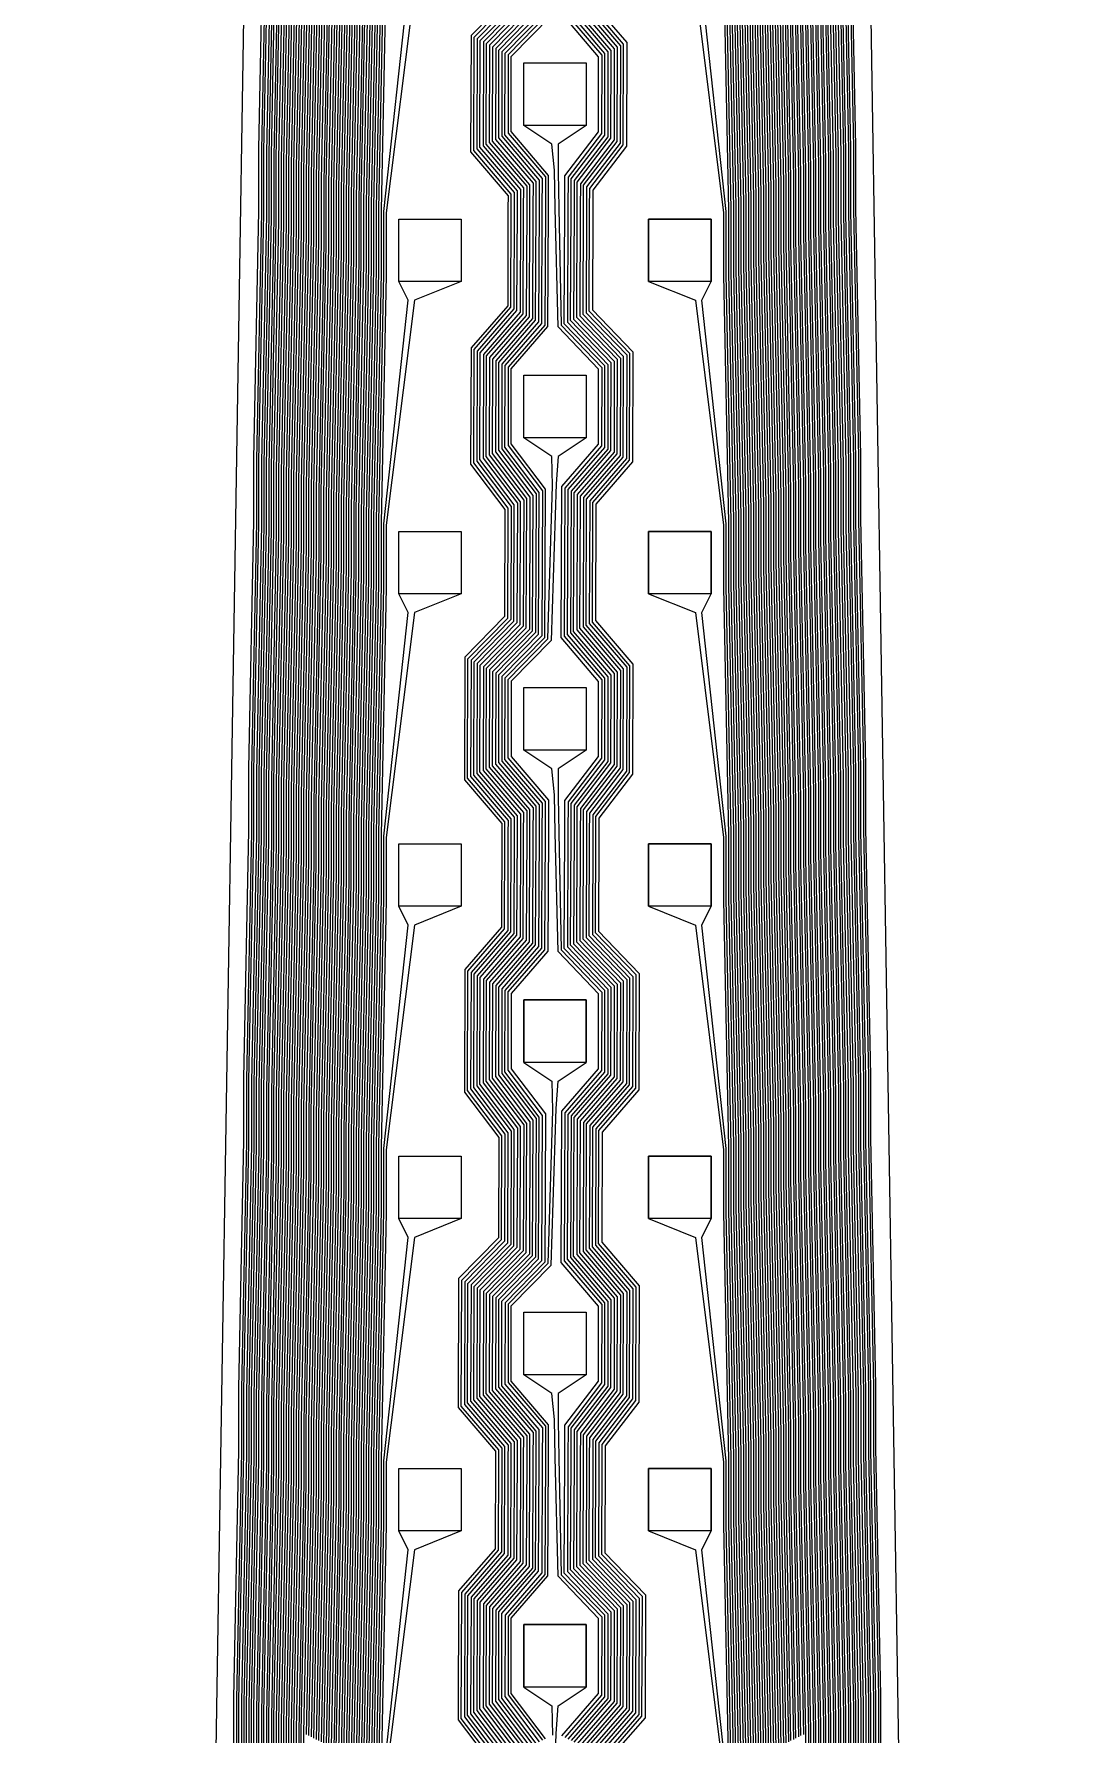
# Model space of a CAD drawing. Header units: inches. Extents: x 106592 to 209533, y 57057 to 74911.
# Drawn here: x 199059.2 to 199226, y 73486.3 to 73758.4 of the extents above; entities that cross this region are included whole.
import ezdxf

# ---------------------------------------------------------------- set-up
doc = ezdxf.new("R2010")
doc.units = ezdxf.units.IN
doc.header["$MEASUREMENT"] = 0
for name, color, linetype in [('metal', 221, 'Continuous'), ('nitride window', 40, 'Continuous'), ('profile', 140, 'Continuous')]:
    doc.layers.add(name, color=color, linetype=linetype)

msp = doc.modelspace()

# ---------------------------------------------------------------- linework, layer by layer
at = {"layer": 'metal'}
for points in [[(199091.16, 73482.07), (199091.16, 73492.07), (199091.96, 73531.67), (199091.96, 73541.67), (199092.76, 73581.27), (199092.76, 73591.27), (199093.56, 73630.86), (199093.56, 73640.86), (199094.36, 73680.46), (199094.36, 73690.46), (199095.16, 73730.06), (199095.16, 73740.06), (199095.96, 73779.66)], [(199096.36, 73779.45), (199095.56, 73739.86), (199095.56, 73729.86), (199094.76, 73690.26), (199094.76, 73680.26), (199093.96, 73640.66), (199093.96, 73630.66), (199093.16, 73591.06), (199093.16, 73581.06), (199092.36, 73541.47), (199092.36, 73531.47), (199091.56, 73491.87), (199091.56, 73481.87)], [(199091.96, 73481.67), (199091.96, 73491.67), (199092.76, 73531.27), (199092.76, 73541.27), (199093.56, 73580.86), (199093.56, 73590.86), (199094.36, 73630.46), (199094.36, 73640.46), (199095.16, 73680.06), (199095.16, 73690.06), (199095.96, 73729.66), (199095.96, 73739.66), (199096.76, 73779.25)], [(199097.16, 73779.05), (199096.36, 73739.45), (199096.36, 73729.45), (199095.56, 73689.86), (199095.56, 73679.86), (199094.76, 73640.26), (199094.76, 73630.26), (199093.96, 73590.66), (199093.96, 73580.66), (199093.16, 73541.06), (199093.16, 73531.06), (199092.36, 73491.47), (199092.36, 73481.47)], [(199097.56, 73778.85), (199096.76, 73739.25), (199096.76, 73729.25), (199095.96, 73689.66), (199095.96, 73679.66), (199095.16, 73640.06), (199095.16, 73630.06), (199094.36, 73590.46), (199094.36, 73580.46), (199093.56, 73540.86), (199093.56, 73530.86), (199092.76, 73491.27), (199092.76, 73481.27)], [(199093.16, 73481.06), (199093.16, 73491.06), (199093.96, 73530.66), (199093.96, 73540.66), (199094.76, 73580.26), (199094.76, 73590.26), (199095.56, 73629.86), (199095.56, 73639.86), (199096.36, 73679.45), (199096.36, 73689.45), (199097.16, 73729.05), (199097.16, 73739.05), (199097.96, 73778.65)], [(199098.36, 73778.45), (199097.56, 73738.85), (199097.56, 73728.85), (199096.76, 73689.25), (199096.76, 73679.25), (199095.96, 73639.66), (199095.96, 73629.66), (199095.16, 73590.06), (199095.16, 73580.06), (199094.36, 73540.46), (199094.36, 73530.46), (199093.56, 73490.86), (199093.56, 73480.86)], [(199093.96, 73480.66), (199093.96, 73490.66), (199094.76, 73530.26), (199094.76, 73540.26), (199095.56, 73579.86), (199095.56, 73589.86), (199096.36, 73629.45), (199096.36, 73639.45), (199097.16, 73679.05), (199097.16, 73689.05), (199097.96, 73728.65), (199097.96, 73738.65), (199098.76, 73778.25)], [(199094.36, 73480.46), (199094.36, 73490.46), (199095.16, 73530.06), (199095.16, 73540.06), (199095.96, 73579.66), (199095.96, 73589.66), (199096.76, 73629.25), (199096.76, 73639.25), (199097.56, 73678.85), (199097.56, 73688.85), (199098.36, 73728.45), (199098.36, 73738.45), (199099.16, 73778.05)], [(199190.76, 73480.46), (199190.76, 73490.46), (199189.96, 73530.06), (199189.96, 73540.06), (199189.16, 73579.66), (199189.16, 73589.66), (199188.36, 73629.25), (199188.36, 73639.25), (199187.56, 73678.85), (199187.56, 73688.85), (199186.76, 73728.45), (199186.76, 73738.45), (199185.96, 73778.05)], [(199191.16, 73480.66), (199191.16, 73490.66), (199190.36, 73530.26), (199190.36, 73540.26), (199189.56, 73579.86), (199189.56, 73589.86), (199188.76, 73629.45), (199188.76, 73639.45), (199187.96, 73679.05), (199187.96, 73689.05), (199187.16, 73728.65), (199187.16, 73738.65), (199186.36, 73778.25)], [(199186.76, 73778.45), (199187.56, 73738.85), (199187.56, 73728.85), (199188.36, 73689.25), (199188.36, 73679.25), (199189.16, 73639.66), (199189.16, 73629.66), (199189.96, 73590.06), (199189.96, 73580.06), (199190.76, 73540.46), (199190.76, 73530.46), (199191.56, 73490.86), (199191.56, 73480.86)], [(199191.96, 73481.06), (199191.96, 73491.06), (199191.16, 73530.66), (199191.16, 73540.66), (199190.36, 73580.26), (199190.36, 73590.26), (199189.56, 73629.86), (199189.56, 73639.86), (199188.76, 73679.45), (199188.76, 73689.45), (199187.96, 73729.05), (199187.96, 73739.05), (199187.16, 73778.65)], [(199187.56, 73778.85), (199188.36, 73739.25), (199188.36, 73729.25), (199189.16, 73689.66), (199189.16, 73679.66), (199189.96, 73640.06), (199189.96, 73630.06), (199190.76, 73590.46), (199190.76, 73580.46), (199191.56, 73540.86), (199191.56, 73530.86), (199192.36, 73491.27), (199192.36, 73481.27)], [(199187.96, 73779.05), (199188.76, 73739.45), (199188.76, 73729.45), (199189.56, 73689.86), (199189.56, 73679.86), (199190.36, 73640.26), (199190.36, 73630.26), (199191.16, 73590.66), (199191.16, 73580.66), (199191.96, 73541.06), (199191.96, 73531.06), (199192.76, 73491.47), (199192.76, 73481.47)], [(199193.16, 73481.67), (199193.16, 73491.67), (199192.36, 73531.27), (199192.36, 73541.27), (199191.56, 73580.86), (199191.56, 73590.86), (199190.76, 73630.46), (199190.76, 73640.46), (199189.96, 73680.06), (199189.96, 73690.06), (199189.16, 73729.66), (199189.16, 73739.66), (199188.36, 73779.25)], [(199188.76, 73779.45), (199189.56, 73739.86), (199189.56, 73729.86), (199190.36, 73690.26), (199190.36, 73680.26), (199191.16, 73640.66), (199191.16, 73630.66), (199191.96, 73591.06), (199191.96, 73581.06), (199192.76, 73541.47), (199192.76, 73531.47), (199193.56, 73491.87), (199193.56, 73481.87)], [(199193.96, 73482.07), (199193.96, 73492.07), (199193.16, 73531.67), (199193.16, 73541.67), (199192.36, 73581.27), (199192.36, 73591.27), (199191.56, 73630.86), (199191.56, 73640.86), (199190.76, 73680.46), (199190.76, 73690.46), (199189.96, 73730.06), (199189.96, 73740.06), (199189.16, 73779.66)], [(199189.56, 73779.86), (199190.36, 73740.26), (199190.36, 73730.26), (199191.16, 73690.66), (199191.16, 73680.66), (199191.96, 73641.06), (199191.96, 73631.06), (199192.76, 73591.47), (199192.76, 73581.47), (199193.56, 73541.87), (199193.56, 73531.87), (199194.36, 73492.27), (199194.36, 73482.27)], [(199194.76, 73482.47), (199194.76, 73492.47), (199193.96, 73532.07), (199193.96, 73542.07), (199193.16, 73581.67), (199193.16, 73591.67), (199192.36, 73631.27), (199192.36, 73641.27), (199191.56, 73680.86), (199191.56, 73690.86), (199190.76, 73730.46), (199190.76, 73740.46), (199189.96, 73780.06)], [(199099.56, 73777.84), (199098.76, 73738.25), (199098.76, 73728.25), (199097.96, 73688.65), (199097.96, 73678.65), (199097.16, 73639.05), (199097.16, 73629.05), (199096.36, 73589.45), (199096.36, 73579.45), (199095.56, 73539.86), (199095.56, 73529.86), (199094.76, 73490.26), (199094.76, 73480.26)], [(199095.16, 73480.06), (199095.16, 73490.06), (199095.96, 73529.66), (199095.96, 73539.66), (199096.76, 73579.25), (199096.76, 73589.25), (199097.56, 73628.85), (199097.56, 73638.85), (199098.36, 73678.45), (199098.36, 73688.45), (199099.16, 73728.05), (199099.16, 73738.05), (199099.96, 73777.64)], [(199100.36, 73777.44), (199099.56, 73737.84), (199099.56, 73727.84), (199098.76, 73688.25), (199098.76, 73678.25), (199097.96, 73638.65), (199097.96, 73628.65), (199097.16, 73589.05), (199097.16, 73579.05), (199096.36, 73539.45), (199096.36, 73529.45), (199095.56, 73489.86), (199095.56, 73479.86)], [(199095.96, 73479.66), (199095.96, 73489.66), (199096.76, 73529.25), (199096.76, 73539.25), (199097.56, 73578.85), (199097.56, 73588.85), (199098.36, 73628.45), (199098.36, 73638.45), (199099.16, 73678.05), (199099.16, 73688.05), (199099.96, 73727.64), (199099.96, 73737.64), (199100.76, 73777.24)], [(199101.16, 73777.04), (199100.36, 73737.44), (199100.36, 73727.44), (199099.56, 73687.84), (199099.56, 73677.84), (199098.76, 73638.25), (199098.76, 73628.25), (199097.96, 73588.65), (199097.96, 73578.65), (199097.16, 73539.05), (199097.16, 73529.05), (199096.36, 73489.45), (199096.36, 73479.45)], [(199096.76, 73479.25), (199096.76, 73489.25), (199097.56, 73528.85), (199097.56, 73538.85), (199098.36, 73578.45), (199098.36, 73588.45), (199099.16, 73628.05), (199099.16, 73638.05), (199099.96, 73677.64), (199099.96, 73687.64), (199100.76, 73727.24), (199100.76, 73737.24), (199101.56, 73776.84)], [(199101.96, 73776.64), (199101.16, 73737.04), (199101.16, 73727.04), (199100.36, 73687.44), (199100.36, 73677.44), (199099.56, 73637.84), (199099.56, 73627.84), (199098.76, 73588.25), (199098.76, 73578.25), (199097.96, 73538.65), (199097.96, 73528.65), (199097.16, 73489.05), (199097.16, 73479.05)], [(199097.56, 73478.85), (199097.56, 73488.85), (199098.36, 73528.45), (199098.36, 73538.45), (199099.16, 73578.05), (199099.16, 73588.05), (199099.96, 73627.64), (199099.96, 73637.64), (199100.76, 73677.24), (199100.76, 73687.24), (199101.56, 73726.84), (199101.56, 73736.84), (199102.36, 73776.44)], [(199102.76, 73776.23), (199101.96, 73736.64), (199101.96, 73726.64), (199101.16, 73687.04), (199101.16, 73677.04), (199100.36, 73637.44), (199100.36, 73627.44), (199099.56, 73587.84), (199099.56, 73577.84), (199098.76, 73538.25), (199098.76, 73528.25), (199097.96, 73488.65), (199097.96, 73478.65)], [(199098.36, 73478.45), (199098.36, 73488.45), (199099.16, 73528.05), (199099.16, 73538.05), (199099.96, 73577.64), (199099.96, 73587.64), (199100.76, 73627.24), (199100.76, 73637.24), (199101.56, 73676.84), (199101.56, 73686.84), (199102.36, 73726.44), (199102.36, 73736.44), (199103.16, 73776.03)], [(199103.56, 73775.83), (199102.76, 73736.23), (199102.76, 73726.23), (199101.96, 73686.64), (199101.96, 73676.64), (199101.16, 73637.04), (199101.16, 73627.04), (199100.36, 73587.44), (199100.36, 73577.44), (199099.56, 73537.84), (199099.56, 73527.84), (199098.76, 73488.25), (199098.76, 73478.25)], [(199099.16, 73478.05), (199099.16, 73488.05), (199099.96, 73527.64), (199099.96, 73537.64), (199100.76, 73577.24), (199100.76, 73587.24), (199101.56, 73626.84), (199101.56, 73636.84), (199102.36, 73676.44), (199102.36, 73686.44), (199103.16, 73726.03), (199103.16, 73736.03), (199103.96, 73775.63)], [(199104.36, 73775.43), (199103.56, 73735.83), (199103.56, 73725.83), (199102.76, 73686.23), (199102.76, 73676.23), (199101.96, 73636.64), (199101.96, 73626.64), (199101.16, 73587.04), (199101.16, 73577.04), (199100.36, 73537.44), (199100.36, 73527.44), (199099.56, 73487.84), (199099.56, 73477.84)], [(199099.96, 73477.64), (199099.96, 73487.64), (199100.76, 73527.24), (199100.76, 73537.24), (199101.56, 73576.84), (199101.56, 73586.84), (199102.36, 73626.44), (199102.36, 73636.44), (199103.16, 73676.03), (199103.16, 73686.03), (199103.96, 73725.63), (199103.96, 73735.63), (199104.76, 73775.23)], [(199185.16, 73477.64), (199185.16, 73487.64), (199184.36, 73527.24), (199184.36, 73537.24), (199183.56, 73576.84), (199183.56, 73586.84), (199182.76, 73626.44), (199182.76, 73636.44), (199181.96, 73676.03), (199181.96, 73686.03), (199181.16, 73725.63), (199181.16, 73735.63), (199180.36, 73775.23)], [(199180.76, 73775.43), (199181.56, 73735.83), (199181.56, 73725.83), (199182.36, 73686.23), (199182.36, 73676.23), (199183.16, 73636.64), (199183.16, 73626.64), (199183.96, 73587.04), (199183.96, 73577.04), (199184.76, 73537.44), (199184.76, 73527.44), (199185.56, 73487.84), (199185.56, 73477.84)], [(199185.96, 73478.05), (199185.96, 73488.05), (199185.16, 73527.64), (199185.16, 73537.64), (199184.36, 73577.24), (199184.36, 73587.24), (199183.56, 73626.84), (199183.56, 73636.84), (199182.76, 73676.44), (199182.76, 73686.44), (199181.96, 73726.03), (199181.96, 73736.03), (199181.16, 73775.63)], [(199181.56, 73775.83), (199182.36, 73736.23), (199182.36, 73726.23), (199183.16, 73686.64), (199183.16, 73676.64), (199183.96, 73637.04), (199183.96, 73627.04), (199184.76, 73587.44), (199184.76, 73577.44), (199185.56, 73537.84), (199185.56, 73527.84), (199186.36, 73488.25), (199186.36, 73478.25)], [(199186.76, 73478.45), (199186.76, 73488.45), (199185.96, 73528.05), (199185.96, 73538.05), (199185.16, 73577.64), (199185.16, 73587.64), (199184.36, 73627.24), (199184.36, 73637.24), (199183.56, 73676.84), (199183.56, 73686.84), (199182.76, 73726.44), (199182.76, 73736.44), (199181.96, 73776.03)], [(199182.36, 73776.23), (199183.16, 73736.64), (199183.16, 73726.64), (199183.96, 73687.04), (199183.96, 73677.04), (199184.76, 73637.44), (199184.76, 73627.44), (199185.56, 73587.84), (199185.56, 73577.84), (199186.36, 73538.25), (199186.36, 73528.25), (199187.16, 73488.65), (199187.16, 73478.65)], [(199187.56, 73478.85), (199187.56, 73488.85), (199186.76, 73528.45), (199186.76, 73538.45), (199185.96, 73578.05), (199185.96, 73588.05), (199185.16, 73627.64), (199185.16, 73637.64), (199184.36, 73677.24), (199184.36, 73687.24), (199183.56, 73726.84), (199183.56, 73736.84), (199182.76, 73776.44)], [(199183.16, 73776.64), (199183.96, 73737.04), (199183.96, 73727.04), (199184.76, 73687.44), (199184.76, 73677.44), (199185.56, 73637.84), (199185.56, 73627.84), (199186.36, 73588.25), (199186.36, 73578.25), (199187.16, 73538.65), (199187.16, 73528.65), (199187.96, 73489.05), (199187.96, 73479.05)], [(199188.36, 73479.25), (199188.36, 73489.25), (199187.56, 73528.85), (199187.56, 73538.85), (199186.76, 73578.45), (199186.76, 73588.45), (199185.96, 73628.05), (199185.96, 73638.05), (199185.16, 73677.64), (199185.16, 73687.64), (199184.36, 73727.24), (199184.36, 73737.24), (199183.56, 73776.84)], [(199183.96, 73777.04), (199184.76, 73737.44), (199184.76, 73727.44), (199185.56, 73687.84), (199185.56, 73677.84), (199186.36, 73638.25), (199186.36, 73628.25), (199187.16, 73588.65), (199187.16, 73578.65), (199187.96, 73539.05), (199187.96, 73529.05), (199188.76, 73489.45), (199188.76, 73479.45)], [(199189.16, 73479.66), (199189.16, 73489.66), (199188.36, 73529.25), (199188.36, 73539.25), (199187.56, 73578.85), (199187.56, 73588.85), (199186.76, 73628.45), (199186.76, 73638.45), (199185.96, 73678.05), (199185.96, 73688.05), (199185.16, 73727.64), (199185.16, 73737.64), (199184.36, 73777.24)], [(199184.76, 73777.44), (199185.56, 73737.84), (199185.56, 73727.84), (199186.36, 73688.25), (199186.36, 73678.25), (199187.16, 73638.65), (199187.16, 73628.65), (199187.96, 73589.05), (199187.96, 73579.05), (199188.76, 73539.45), (199188.76, 73529.45), (199189.56, 73489.86), (199189.56, 73479.86)], [(199189.96, 73480.06), (199189.96, 73490.06), (199189.16, 73529.66), (199189.16, 73539.66), (199188.36, 73579.25), (199188.36, 73589.25), (199187.56, 73628.85), (199187.56, 73638.85), (199186.76, 73678.45), (199186.76, 73688.45), (199185.96, 73728.05), (199185.96, 73738.05), (199185.16, 73777.64)], [(199185.56, 73777.84), (199186.36, 73738.25), (199186.36, 73728.25), (199187.16, 73688.65), (199187.16, 73678.65), (199187.96, 73639.05), (199187.96, 73629.05), (199188.76, 73589.45), (199188.76, 73579.45), (199189.56, 73539.86), (199189.56, 73529.86), (199190.36, 73490.26), (199190.36, 73480.26)], [(199105.16, 73775.03), (199104.36, 73735.43), (199104.36, 73725.43), (199103.56, 73685.83), (199103.56, 73675.83), (199102.76, 73636.23), (199102.76, 73626.23), (199101.96, 73586.64), (199101.96, 73576.64), (199101.16, 73537.04), (199101.16, 73527.04), (199100.36, 73487.44), (199100.36, 73477.44)], [(199100.76, 73477.24), (199100.76, 73487.24), (199101.56, 73526.84), (199101.56, 73536.84), (199102.36, 73576.44), (199102.36, 73586.44), (199103.16, 73626.03), (199103.16, 73636.03), (199103.96, 73675.63), (199103.96, 73685.63), (199104.76, 73725.23), (199104.76, 73735.23), (199105.56, 73774.83)], [(199105.96, 73774.62), (199105.16, 73735.03), (199105.16, 73725.03), (199104.36, 73685.43), (199104.36, 73675.43), (199103.56, 73635.83), (199103.56, 73625.83), (199102.76, 73586.23), (199102.76, 73576.23), (199101.96, 73536.64), (199101.96, 73526.64), (199101.16, 73487.04), (199101.16, 73477.04)], [(199106.36, 73774.42), (199105.56, 73734.83), (199105.56, 73724.83), (199104.76, 73685.23), (199104.76, 73675.23), (199103.96, 73635.63), (199103.96, 73625.63), (199103.16, 73586.03), (199103.16, 73576.03), (199102.36, 73536.44), (199102.36, 73526.44), (199101.56, 73486.84), (199101.56, 73476.84)], [(199101.96, 73476.64), (199101.96, 73486.64), (199102.76, 73526.23), (199102.76, 73536.23), (199103.56, 73575.83), (199103.56, 73585.83), (199104.36, 73625.43), (199104.36, 73635.43), (199105.16, 73675.03), (199105.16, 73685.03), (199105.96, 73724.62), (199105.96, 73734.62), (199106.76, 73774.22)], [(199102.36, 73476.44), (199102.36, 73486.44), (199103.16, 73526.03), (199103.16, 73536.03), (199103.96, 73575.63), (199103.96, 73585.63), (199104.76, 73625.23), (199104.76, 73635.23), (199105.56, 73674.83), (199105.56, 73684.83), (199106.36, 73724.42), (199106.36, 73734.42), (199107.16, 73774.02)], [(199107.56, 73773.82), (199106.76, 73734.22), (199106.76, 73724.22), (199105.96, 73684.62), (199105.96, 73674.62), (199105.16, 73635.03), (199105.16, 73625.03), (199104.36, 73585.43), (199104.36, 73575.43), (199103.56, 73535.83), (199103.56, 73525.83), (199102.76, 73486.23)], [(199103.16, 73486.03), (199103.96, 73525.63), (199103.96, 73535.63), (199104.76, 73575.23), (199104.76, 73585.23), (199105.56, 73624.83), (199105.56, 73634.83), (199106.36, 73674.42), (199106.36, 73684.42), (199107.16, 73724.02), (199107.16, 73734.02), (199107.96, 73773.62)], [(199108.36, 73773.42), (199107.56, 73733.82), (199107.56, 73723.82), (199106.76, 73684.22), (199106.76, 73674.22), (199105.96, 73634.62), (199105.96, 73624.62), (199105.16, 73585.03), (199105.16, 73575.03), (199104.36, 73535.43), (199104.36, 73525.43), (199103.56, 73485.83)], [(199103.96, 73485.63), (199104.76, 73525.23), (199104.76, 73535.23), (199105.56, 73574.83), (199105.56, 73584.83), (199106.36, 73624.42), (199106.36, 73634.42), (199107.16, 73674.02), (199107.16, 73684.02), (199107.96, 73723.62), (199107.96, 73733.62), (199108.76, 73773.22)], [(199109.16, 73773.01), (199108.36, 73733.42), (199108.36, 73723.42), (199107.56, 73683.82), (199107.56, 73673.82), (199106.76, 73634.22), (199106.76, 73624.22), (199105.96, 73584.62), (199105.96, 73574.62), (199105.16, 73535.03), (199105.16, 73525.03), (199104.36, 73485.43)], [(199104.76, 73485.23), (199105.56, 73524.83), (199105.56, 73534.83), (199106.36, 73574.42), (199106.36, 73584.42), (199107.16, 73624.02), (199107.16, 73634.02), (199107.96, 73673.62), (199107.96, 73683.62), (199108.76, 73723.22), (199108.76, 73733.22), (199109.56, 73772.81)], [(199109.96, 73772.61), (199109.16, 73733.01), (199109.16, 73723.01), (199108.36, 73683.42), (199108.36, 73673.42), (199107.56, 73633.82), (199107.56, 73623.82), (199106.76, 73584.22), (199106.76, 73574.22), (199105.96, 73534.62), (199105.96, 73524.62), (199105.16, 73485.03)], [(199175.16, 73772.61), (199175.96, 73733.01), (199175.96, 73723.01), (199176.76, 73683.42), (199176.76, 73673.42), (199177.56, 73633.82), (199177.56, 73623.82), (199178.36, 73584.22), (199178.36, 73574.22), (199179.16, 73534.62), (199179.16, 73524.62), (199179.96, 73485.03)], [(199180.36, 73485.23), (199179.56, 73524.83), (199179.56, 73534.83), (199178.76, 73574.42), (199178.76, 73584.42), (199177.96, 73624.02), (199177.96, 73634.02), (199177.16, 73673.62), (199177.16, 73683.62), (199176.36, 73723.22), (199176.36, 73733.22), (199175.56, 73772.81)], [(199175.96, 73773.01), (199176.76, 73733.42), (199176.76, 73723.42), (199177.56, 73683.82), (199177.56, 73673.82), (199178.36, 73634.22), (199178.36, 73624.22), (199179.16, 73584.62), (199179.16, 73574.62), (199179.96, 73535.03), (199179.96, 73525.03), (199180.76, 73485.43)], [(199181.16, 73485.63), (199180.36, 73525.23), (199180.36, 73535.23), (199179.56, 73574.83), (199179.56, 73584.83), (199178.76, 73624.42), (199178.76, 73634.42), (199177.96, 73674.02), (199177.96, 73684.02), (199177.16, 73723.62), (199177.16, 73733.62), (199176.36, 73773.22)], [(199176.76, 73773.42), (199177.56, 73733.82), (199177.56, 73723.82), (199178.36, 73684.22), (199178.36, 73674.22), (199179.16, 73634.62), (199179.16, 73624.62), (199179.96, 73585.03), (199179.96, 73575.03), (199180.76, 73535.43), (199180.76, 73525.43), (199181.56, 73485.83)], [(199181.96, 73486.03), (199181.16, 73525.63), (199181.16, 73535.63), (199180.36, 73575.23), (199180.36, 73585.23), (199179.56, 73624.83), (199179.56, 73634.83), (199178.76, 73674.42), (199178.76, 73684.42), (199177.96, 73724.02), (199177.96, 73734.02), (199177.16, 73773.62)], [(199177.56, 73773.82), (199178.36, 73734.22), (199178.36, 73724.22), (199179.16, 73684.62), (199179.16, 73674.62), (199179.96, 73635.03), (199179.96, 73625.03), (199180.76, 73585.43), (199180.76, 73575.43), (199181.56, 73535.83), (199181.56, 73525.83), (199182.36, 73486.23)], [(199182.76, 73476.44), (199182.76, 73486.44), (199181.96, 73526.03), (199181.96, 73536.03), (199181.16, 73575.63), (199181.16, 73585.63), (199180.36, 73625.23), (199180.36, 73635.23), (199179.56, 73674.83), (199179.56, 73684.83), (199178.76, 73724.42), (199178.76, 73734.42), (199177.96, 73774.02)], [(199178.36, 73774.22), (199179.16, 73734.62), (199179.16, 73724.62), (199179.96, 73685.03), (199179.96, 73675.03), (199180.76, 73635.43), (199180.76, 73625.43), (199181.56, 73585.83), (199181.56, 73575.83), (199182.36, 73536.23), (199182.36, 73526.23), (199183.16, 73486.64), (199183.16, 73476.64)], [(199183.56, 73476.84), (199183.56, 73486.84), (199182.76, 73526.44), (199182.76, 73536.44), (199181.96, 73576.03), (199181.96, 73586.03), (199181.16, 73625.63), (199181.16, 73635.63), (199180.36, 73675.23), (199180.36, 73685.23), (199179.56, 73724.83), (199179.56, 73734.83), (199178.76, 73774.42)], [(199179.16, 73774.62), (199179.96, 73735.03), (199179.96, 73725.03), (199180.76, 73685.43), (199180.76, 73675.43), (199181.56, 73635.83), (199181.56, 73625.83), (199182.36, 73586.23), (199182.36, 73576.23), (199183.16, 73536.64), (199183.16, 73526.64), (199183.96, 73487.04), (199183.96, 73477.04)], [(199184.36, 73477.24), (199184.36, 73487.24), (199183.56, 73526.84), (199183.56, 73536.84), (199182.76, 73576.44), (199182.76, 73586.44), (199181.96, 73626.03), (199181.96, 73636.03), (199181.16, 73675.63), (199181.16, 73685.63), (199180.36, 73725.23), (199180.36, 73735.23), (199179.56, 73774.83)], [(199179.96, 73775.03), (199180.76, 73735.43), (199180.76, 73725.43), (199181.56, 73685.83), (199181.56, 73675.83), (199182.36, 73636.23), (199182.36, 73626.23), (199183.16, 73586.64), (199183.16, 73576.64), (199183.96, 73537.04), (199183.96, 73527.04), (199184.76, 73487.44), (199184.76, 73477.44)], [(199105.56, 73484.83), (199106.36, 73524.42), (199106.36, 73534.42), (199107.16, 73574.02), (199107.16, 73584.02), (199107.96, 73623.62), (199107.96, 73633.62), (199108.76, 73673.22), (199108.76, 73683.22), (199109.56, 73722.81), (199109.56, 73732.81), (199110.36, 73772.41)], [(199110.76, 73772.21), (199109.96, 73732.61), (199109.96, 73722.61), (199109.16, 73683.01), (199109.16, 73673.01), (199108.36, 73633.42), (199108.36, 73623.42), (199107.56, 73583.82), (199107.56, 73573.82), (199106.76, 73534.22), (199106.76, 73524.22), (199105.96, 73484.62)], [(199106.36, 73484.42), (199107.16, 73524.02), (199107.16, 73534.02), (199107.96, 73573.62), (199107.96, 73583.62), (199108.76, 73623.22), (199108.76, 73633.22), (199109.56, 73672.81), (199109.56, 73682.81), (199110.36, 73722.41), (199110.36, 73732.41), (199111.16, 73772.01)], [(199111.56, 73771.81), (199110.76, 73732.21), (199110.76, 73722.21), (199109.96, 73682.61), (199109.96, 73672.61), (199109.16, 73633.01), (199109.16, 73623.01), (199108.36, 73583.42), (199108.36, 73573.42), (199107.56, 73533.82), (199107.56, 73523.82), (199106.76, 73484.22)], [(199111.96, 73771.61), (199111.16, 73732.01), (199111.16, 73722.01), (199110.36, 73682.41), (199110.36, 73672.41), (199109.56, 73632.81), (199109.56, 73622.81), (199108.76, 73583.22), (199108.76, 73573.22), (199107.96, 73533.62), (199107.96, 73523.62), (199107.16, 73484.02)], [(199107.56, 73483.82), (199108.36, 73523.42), (199108.36, 73533.42), (199109.16, 73573.01), (199109.16, 73583.01), (199109.96, 73622.61), (199109.96, 73632.61), (199110.76, 73672.21), (199110.76, 73682.21), (199111.56, 73721.81), (199111.56, 73731.81), (199112.36, 73771.4)], [(199107.96, 73483.62), (199108.76, 73523.22), (199108.76, 73533.22), (199109.56, 73572.81), (199109.56, 73582.81), (199110.36, 73622.41), (199110.36, 73632.41), (199111.16, 73672.01), (199111.16, 73682.01), (199111.96, 73721.61), (199111.96, 73731.61), (199112.76, 73771.2)], [(199113.16, 73771), (199112.36, 73731.4), (199112.36, 73721.4), (199111.56, 73681.81), (199111.56, 73671.81), (199110.76, 73632.21), (199110.76, 73622.21), (199109.96, 73582.61), (199109.96, 73572.61), (199109.16, 73533.01), (199109.16, 73523.01), (199108.36, 73483.42)], [(199108.76, 73483.22), (199109.56, 73522.81), (199109.56, 73532.81), (199110.36, 73572.41), (199110.36, 73582.41), (199111.16, 73622.01), (199111.16, 73632.01), (199111.96, 73671.61), (199111.96, 73681.61), (199112.76, 73721.2), (199112.76, 73731.2), (199113.56, 73770.8)], [(199113.96, 73770.6), (199113.16, 73731), (199113.16, 73721), (199112.36, 73681.4), (199112.36, 73671.4), (199111.56, 73631.81), (199111.56, 73621.81), (199110.76, 73582.21), (199110.76, 73572.21), (199109.96, 73532.61), (199109.96, 73522.61), (199109.16, 73483.01)], [(199109.56, 73482.81), (199110.36, 73522.41), (199110.36, 73532.41), (199111.16, 73572.01), (199111.16, 73582.01), (199111.96, 73621.61), (199111.96, 73631.61), (199112.76, 73671.2), (199112.76, 73681.2), (199113.56, 73720.8), (199113.56, 73730.8), (199114.36, 73770.4)], [(199114.76, 73770.2), (199113.96, 73730.6), (199113.96, 73720.6), (199113.16, 73681), (199113.16, 73671), (199112.36, 73631.4), (199112.36, 73621.4), (199111.56, 73581.81), (199111.56, 73571.81), (199110.76, 73532.21), (199110.76, 73522.21), (199109.96, 73482.61)], [(199110.36, 73482.41), (199111.16, 73522.01), (199111.16, 73532.01), (199111.96, 73571.61), (199111.96, 73581.61), (199112.76, 73621.2), (199112.76, 73631.2), (199113.56, 73670.8), (199113.56, 73680.8), (199114.36, 73720.4), (199114.36, 73730.4), (199115.16, 73769.99)], [(199115.56, 73769.79), (199114.76, 73730.2), (199114.76, 73720.2), (199113.96, 73680.6), (199113.96, 73670.6), (199113.16, 73631), (199113.16, 73621), (199112.36, 73581.4), (199112.36, 73571.4), (199111.56, 73531.81), (199111.56, 73521.81), (199110.76, 73482.21)], [(199169.56, 73769.79), (199170.36, 73730.2), (199170.36, 73720.2), (199171.16, 73680.6), (199171.16, 73670.6), (199171.96, 73631), (199171.96, 73621), (199172.76, 73581.4), (199172.76, 73571.4), (199173.56, 73531.81), (199173.56, 73521.81), (199174.36, 73482.21)], [(199174.76, 73482.41), (199173.96, 73522.01), (199173.96, 73532.01), (199173.16, 73571.61), (199173.16, 73581.61), (199172.36, 73621.2), (199172.36, 73631.2), (199171.56, 73670.8), (199171.56, 73680.8), (199170.76, 73720.4), (199170.76, 73730.4), (199169.96, 73769.99)], [(199170.36, 73770.2), (199171.16, 73730.6), (199171.16, 73720.6), (199171.96, 73681), (199171.96, 73671), (199172.76, 73631.4), (199172.76, 73621.4), (199173.56, 73581.81), (199173.56, 73571.81), (199174.36, 73532.21), (199174.36, 73522.21), (199175.16, 73482.61)], [(199175.56, 73482.81), (199174.76, 73522.41), (199174.76, 73532.41), (199173.96, 73572.01), (199173.96, 73582.01), (199173.16, 73621.61), (199173.16, 73631.61), (199172.36, 73671.2), (199172.36, 73681.2), (199171.56, 73720.8), (199171.56, 73730.8), (199170.76, 73770.4)], [(199171.16, 73770.6), (199171.96, 73731), (199171.96, 73721), (199172.76, 73681.4), (199172.76, 73671.4), (199173.56, 73631.81), (199173.56, 73621.81), (199174.36, 73582.21), (199174.36, 73572.21), (199175.16, 73532.61), (199175.16, 73522.61), (199175.96, 73483.01)], [(199176.36, 73483.22), (199175.56, 73522.81), (199175.56, 73532.81), (199174.76, 73572.41), (199174.76, 73582.41), (199173.96, 73622.01), (199173.96, 73632.01), (199173.16, 73671.61), (199173.16, 73681.61), (199172.36, 73721.2), (199172.36, 73731.2), (199171.56, 73770.8)], [(199171.96, 73771), (199172.76, 73731.4), (199172.76, 73721.4), (199173.56, 73681.81), (199173.56, 73671.81), (199174.36, 73632.21), (199174.36, 73622.21), (199175.16, 73582.61), (199175.16, 73572.61), (199175.96, 73533.01), (199175.96, 73523.01), (199176.76, 73483.42)], [(199177.16, 73483.62), (199176.36, 73523.22), (199176.36, 73533.22), (199175.56, 73572.81), (199175.56, 73582.81), (199174.76, 73622.41), (199174.76, 73632.41), (199173.96, 73672.01), (199173.96, 73682.01), (199173.16, 73721.61), (199173.16, 73731.61), (199172.36, 73771.2)], [(199172.76, 73771.4), (199173.56, 73731.81), (199173.56, 73721.81), (199174.36, 73682.21), (199174.36, 73672.21), (199175.16, 73632.61), (199175.16, 73622.61), (199175.96, 73583.01), (199175.96, 73573.01), (199176.76, 73533.42), (199176.76, 73523.42), (199177.56, 73483.82)], [(199177.96, 73484.02), (199177.16, 73523.62), (199177.16, 73533.62), (199176.36, 73573.22), (199176.36, 73583.22), (199175.56, 73622.81), (199175.56, 73632.81), (199174.76, 73672.41), (199174.76, 73682.41), (199173.96, 73722.01), (199173.96, 73732.01), (199173.16, 73771.61)], [(199173.56, 73771.81), (199174.36, 73732.21), (199174.36, 73722.21), (199175.16, 73682.61), (199175.16, 73672.61), (199175.96, 73633.01), (199175.96, 73623.01), (199176.76, 73583.42), (199176.76, 73573.42), (199177.56, 73533.82), (199177.56, 73523.82), (199178.36, 73484.22)], [(199178.76, 73484.42), (199177.96, 73524.02), (199177.96, 73534.02), (199177.16, 73573.62), (199177.16, 73583.62), (199176.36, 73623.22), (199176.36, 73633.22), (199175.56, 73672.81), (199175.56, 73682.81), (199174.76, 73722.41), (199174.76, 73732.41), (199173.96, 73772.01)], [(199174.36, 73772.21), (199175.16, 73732.61), (199175.16, 73722.61), (199175.96, 73683.01), (199175.96, 73673.01), (199176.76, 73633.42), (199176.76, 73623.42), (199177.56, 73583.82), (199177.56, 73573.82), (199178.36, 73534.22), (199178.36, 73524.22), (199179.16, 73484.62)], [(199179.56, 73484.83), (199178.76, 73524.42), (199178.76, 73534.42), (199177.96, 73574.02), (199177.96, 73584.02), (199177.16, 73623.62), (199177.16, 73633.62), (199176.36, 73673.22), (199176.36, 73683.22), (199175.56, 73722.81), (199175.56, 73732.81), (199174.76, 73772.41)], [(199111.16, 73482.01), (199111.96, 73521.61), (199111.96, 73531.61), (199112.76, 73571.2), (199112.76, 73581.2), (199113.56, 73620.8), (199113.56, 73630.8), (199114.36, 73670.4), (199114.36, 73680.4), (199115.16, 73719.99), (199115.16, 73729.99), (199119.06, 73765.79)], [(199120.06, 73765.79), (199115.56, 73729.79), (199115.56, 73719.79), (199114.76, 73680.2), (199114.76, 73670.2), (199113.96, 73630.6), (199113.96, 73620.6), (199113.16, 73581), (199113.16, 73571), (199112.36, 73531.4), (199112.36, 73521.4), (199111.56, 73481.81)], [(199135.5, 73764.67), (199129.13, 73758.17), (199129.06, 73739.54), (199135.06, 73732.54), (199135.05, 73730.54), (199135, 73714.92), (199129.13, 73708.17), (199129.06, 73689.54), (199134.56, 73682.29), (199134.51, 73665.18), (199128.13, 73658.68), (199128.06, 73639.04), (199134.06, 73632.04), (199134.06, 73630.54), (199134.01, 73615.44), (199128.13, 73608.68), (199128.06, 73589.04), (199133.56, 73581.79), (199133.51, 73565.7), (199127.14, 73559.2), (199127.06, 73538.54), (199133.06, 73531.54), (199133.06, 73530.54), (199133.02, 73515.95), (199127.14, 73509.2), (199127.06, 73488.54), (199132.56, 73481.29)], [(199133.06, 73481.54), (199127.56, 73488.79), (199127.64, 73508.94), (199133.51, 73515.7), (199133.56, 73530.54), (199133.56, 73531.79), (199127.56, 73538.79), (199127.64, 73558.94), (199134.01, 73565.44), (199134.06, 73582.04), (199128.56, 73589.29), (199128.63, 73608.42), (199134.51, 73615.18), (199134.56, 73630.54), (199134.56, 73632.29), (199128.56, 73639.29), (199128.63, 73658.42), (199135, 73664.92), (199135.06, 73682.54), (199129.56, 73689.79), (199129.62, 73707.91), (199135.5, 73714.67), (199135.55, 73730.54), (199135.56, 73732.79), (199129.56, 73739.79), (199129.62, 73757.91), (199136, 73764.41)], [(199165.06, 73765.79), (199169.56, 73729.79), (199169.56, 73719.79), (199170.36, 73680.2), (199170.36, 73670.2), (199171.16, 73630.6), (199171.16, 73620.6), (199171.96, 73581), (199171.96, 73571), (199172.76, 73531.4), (199172.76, 73521.4), (199173.56, 73481.81)], [(199173.96, 73482.01), (199173.16, 73521.61), (199173.16, 73531.61), (199172.36, 73571.2), (199172.36, 73581.2), (199171.56, 73620.8), (199171.56, 73630.8), (199170.76, 73670.4), (199170.76, 73680.4), (199169.96, 73719.99), (199169.96, 73729.99), (199166.06, 73765.79)], [(199136.49, 73764.15), (199130.12, 73757.65), (199130.06, 73740.04), (199136.06, 73733.04), (199136.05, 73730.54), (199136, 73714.41), (199130.12, 73707.65), (199130.06, 73690.04), (199135.56, 73682.79), (199135.5, 73664.67), (199129.13, 73658.17), (199129.06, 73639.54), (199135.06, 73632.54), (199135.05, 73630.54), (199135, 73614.92), (199129.13, 73608.17), (199129.06, 73589.54), (199134.56, 73582.29), (199134.51, 73565.18), (199128.13, 73558.68), (199128.06, 73539.04), (199134.06, 73532.04), (199134.06, 73530.54), (199134.01, 73515.44), (199128.13, 73508.68), (199128.06, 73489.04), (199133.56, 73481.79)], [(199134.06, 73482.04), (199128.56, 73489.29), (199128.63, 73508.42), (199134.51, 73515.18), (199134.56, 73530.54), (199134.56, 73532.29), (199128.56, 73539.29), (199128.63, 73558.42), (199135, 73564.92), (199135.06, 73582.54), (199129.56, 73589.79), (199129.62, 73607.91), (199135.5, 73614.67), (199135.55, 73630.54), (199135.56, 73632.79), (199129.56, 73639.79), (199129.62, 73657.91), (199136, 73664.41), (199136.06, 73683.04), (199130.56, 73690.29), (199130.61, 73707.39), (199136.49, 73714.15), (199136.55, 73730.54), (199136.56, 73733.29), (199130.56, 73740.29), (199130.61, 73757.39), (199136.99, 73763.89)], [(199137.48, 73763.64), (199131.11, 73757.14), (199131.06, 73740.54), (199137.06, 73733.54), (199137.05, 73730.54), (199136.99, 73713.89), (199131.11, 73707.14), (199131.06, 73690.54), (199136.56, 73683.29), (199136.49, 73664.15), (199130.12, 73657.65), (199130.06, 73640.04), (199136.06, 73633.04), (199136.05, 73630.54), (199136, 73614.41), (199130.12, 73607.65), (199130.06, 73590.04), (199135.56, 73582.79), (199135.5, 73564.67), (199129.13, 73558.17), (199129.06, 73539.54), (199135.06, 73532.54), (199135.05, 73530.54), (199135, 73514.92), (199129.13, 73508.17), (199129.06, 73489.54), (199134.56, 73482.29)], [(199135.06, 73482.54), (199129.56, 73489.79), (199129.62, 73507.91), (199135.5, 73514.67), (199135.55, 73530.54), (199135.56, 73532.79), (199129.56, 73539.79), (199129.62, 73557.91), (199136, 73564.41), (199136.06, 73583.04), (199130.56, 73590.29), (199130.61, 73607.39), (199136.49, 73614.15), (199136.55, 73630.54), (199136.56, 73633.29), (199130.56, 73640.29), (199130.61, 73657.39), (199136.99, 73663.89), (199137.06, 73683.54), (199131.56, 73690.79), (199131.61, 73706.88), (199137.48, 73713.64), (199137.55, 73730.54), (199137.56, 73733.79), (199131.56, 73740.79), (199131.61, 73756.88), (199137.98, 73763.38)], [(199138.48, 73763.12), (199132.1, 73756.62), (199132.06, 73741.04), (199138.06, 73734.04), (199138.05, 73730.54), (199137.98, 73713.38), (199132.1, 73706.62), (199132.06, 73691.04), (199137.56, 73683.79), (199137.48, 73663.64), (199131.11, 73657.14), (199131.06, 73640.54), (199137.06, 73633.54), (199137.05, 73630.54), (199136.99, 73613.89), (199131.11, 73607.14), (199131.06, 73590.54), (199136.56, 73583.29), (199136.49, 73564.15), (199130.12, 73557.65), (199130.06, 73540.04), (199136.06, 73533.04), (199136.05, 73530.54), (199136, 73514.41), (199130.12, 73507.65), (199130.06, 73490.04), (199135.56, 73482.79)], [(199136.06, 73483.04), (199130.56, 73490.29), (199130.61, 73507.39), (199136.49, 73514.15), (199136.55, 73530.54), (199136.56, 73533.29), (199130.56, 73540.29), (199130.61, 73557.39), (199136.99, 73563.89), (199137.06, 73583.54), (199131.56, 73590.79), (199131.61, 73606.88), (199137.48, 73613.64), (199137.55, 73630.54), (199137.56, 73633.79), (199131.56, 73640.79), (199131.61, 73656.88), (199137.98, 73663.38), (199138.06, 73684.04), (199132.56, 73691.29), (199132.6, 73706.36), (199138.48, 73713.12), (199138.55, 73730.54), (199138.56, 73734.29), (199132.56, 73741.29), (199132.6, 73756.36), (199138.97, 73762.86)], [(199139.47, 73762.61), (199133.1, 73756.11), (199133.06, 73741.54), (199139.06, 73734.54), (199139.04, 73730.54), (199138.97, 73712.86), (199133.1, 73706.11), (199133.06, 73691.54), (199138.56, 73684.29), (199138.48, 73663.12), (199132.1, 73656.62), (199132.06, 73641.04), (199138.06, 73634.04), (199138.05, 73630.54), (199137.98, 73613.38), (199132.1, 73606.62), (199132.06, 73591.04), (199137.56, 73583.79), (199137.48, 73563.64), (199131.11, 73557.14), (199131.06, 73540.54), (199137.06, 73533.54), (199137.05, 73530.54), (199136.99, 73513.89), (199131.11, 73507.14), (199131.06, 73490.54), (199136.56, 73483.29)], [(199137.06, 73483.54), (199131.56, 73490.79), (199131.61, 73506.88), (199137.48, 73513.64), (199137.55, 73530.54), (199137.56, 73533.79), (199131.56, 73540.79), (199131.61, 73556.88), (199137.98, 73563.38), (199138.06, 73584.04), (199132.56, 73591.29), (199132.6, 73606.36), (199138.48, 73613.12), (199138.55, 73630.54), (199138.56, 73634.29), (199132.56, 73641.29), (199132.6, 73656.36), (199138.97, 73662.86), (199139.06, 73684.54), (199133.56, 73691.79), (199133.59, 73705.85), (199139.47, 73712.61), (199139.54, 73730.54), (199139.56, 73734.79), (199133.56, 73741.79), (199133.59, 73755.85), (199139.96, 73762.35)], [(199140.46, 73762.09), (199134.09, 73755.59), (199134.06, 73742.04), (199140.06, 73735.04), (199140.04, 73730.54), (199139.96, 73712.35), (199134.09, 73705.59), (199134.06, 73692.04), (199139.56, 73684.79), (199139.47, 73662.61), (199133.1, 73656.11), (199133.06, 73641.54), (199139.06, 73634.54), (199139.04, 73630.54), (199138.97, 73612.86), (199133.1, 73606.11), (199133.06, 73591.54), (199138.56, 73584.29), (199138.48, 73563.12), (199132.1, 73556.62), (199132.06, 73541.04), (199138.06, 73534.04), (199138.05, 73530.54), (199137.98, 73513.38), (199132.1, 73506.62), (199132.06, 73491.04), (199137.56, 73483.79)], [(199138.06, 73484.04), (199132.56, 73491.29), (199132.6, 73506.36), (199138.48, 73513.12), (199138.55, 73530.54), (199138.56, 73534.29), (199132.56, 73541.29), (199132.6, 73556.36), (199138.97, 73562.86), (199139.06, 73584.54), (199133.56, 73591.79), (199133.59, 73605.85), (199139.47, 73612.61), (199139.54, 73630.54), (199139.56, 73634.79), (199133.56, 73641.79), (199133.59, 73655.85), (199139.96, 73662.35), (199140.06, 73685.04), (199134.56, 73692.29), (199134.58, 73705.33), (199140.46, 73712.09), (199140.54, 73730.54), (199140.56, 73735.29), (199134.56, 73742.29), (199134.58, 73755.33), (199140.96, 73761.83)], [(199141.45, 73761.58), (199135.08, 73755.07), (199135.06, 73742.54), (199141.06, 73735.54), (199141.04, 73730.54), (199140.96, 73711.83), (199135.08, 73705.07), (199135.06, 73692.54), (199140.56, 73685.29), (199140.46, 73662.09), (199134.09, 73655.59), (199134.06, 73642.04), (199140.06, 73635.04), (199140.04, 73630.54), (199139.96, 73612.35), (199134.09, 73605.59), (199134.06, 73592.04), (199139.56, 73584.79), (199139.47, 73562.61), (199133.1, 73556.11), (199133.06, 73541.54), (199139.06, 73534.54), (199139.04, 73530.54), (199138.97, 73512.86), (199133.1, 73506.11), (199133.06, 73491.54), (199138.56, 73484.29)], [(199146.65, 73484.45), (199152.52, 73491.21), (199152.56, 73506.29), (199146.06, 73513.04), (199146.13, 73530.54), (199146.15, 73534.71), (199151.53, 73541.73), (199151.56, 73555.79), (199145.56, 73562.79), (199145.65, 73584.97), (199151.53, 73591.73), (199151.56, 73605.79), (199145.06, 73612.54), (199145.14, 73630.54), (199145.16, 73635.23), (199150.54, 73642.24), (199150.56, 73655.29), (199144.56, 73662.29), (199144.66, 73685.48), (199150.54, 73692.24), (199150.56, 73705.29), (199144.06, 73712.04), (199144.14, 73730.54), (199144.16, 73735.74), (199149.55, 73742.76), (199149.56, 73754.79), (199143.56, 73761.79)], [(199144.06, 73762.04), (199150.06, 73755.04), (199150.04, 73742.5), (199144.66, 73735.48), (199144.64, 73730.54), (199144.56, 73712.29), (199151.06, 73705.54), (199151.03, 73691.98), (199145.16, 73685.23), (199145.06, 73662.54), (199151.06, 73655.54), (199151.03, 73641.98), (199145.65, 73634.97), (199145.63, 73630.54), (199145.56, 73612.79), (199152.06, 73606.04), (199152.03, 73591.47), (199146.15, 73584.71), (199146.06, 73563.04), (199152.06, 73556.04), (199152.03, 73541.47), (199146.65, 73534.45), (199146.63, 73530.54), (199146.56, 73513.29), (199153.06, 73506.54), (199153.02, 73490.95), (199147.14, 73484.2)], [(199147.64, 73483.94), (199153.51, 73490.7), (199153.56, 73506.79), (199147.06, 73513.54), (199147.13, 73530.54), (199147.14, 73534.2), (199152.52, 73541.21), (199152.56, 73556.29), (199146.56, 73563.29), (199146.65, 73584.45), (199152.52, 73591.21), (199152.56, 73606.29), (199146.06, 73613.04), (199146.13, 73630.54), (199146.15, 73634.71), (199151.53, 73641.73), (199151.56, 73655.79), (199145.56, 73662.79), (199145.65, 73684.97), (199151.53, 73691.73), (199151.56, 73705.79), (199145.06, 73712.54), (199145.14, 73730.54), (199145.16, 73735.23), (199150.54, 73742.24), (199150.56, 73755.29), (199144.56, 73762.29)], [(199145.06, 73762.54), (199151.06, 73755.54), (199151.03, 73741.98), (199145.65, 73734.97), (199145.63, 73730.54), (199145.56, 73712.79), (199152.06, 73706.04), (199152.03, 73691.47), (199146.15, 73684.71), (199146.06, 73663.04), (199152.06, 73656.04), (199152.03, 73641.47), (199146.65, 73634.45), (199146.63, 73630.54), (199146.56, 73613.29), (199153.06, 73606.54), (199153.02, 73590.95), (199147.14, 73584.2), (199147.06, 73563.54), (199153.06, 73556.54), (199153.02, 73540.95), (199147.64, 73533.94), (199147.62, 73530.54), (199147.56, 73513.79), (199154.06, 73507.04), (199154.01, 73490.44), (199148.13, 73483.68)], [(199148.63, 73483.42), (199154.51, 73490.18), (199154.56, 73507.29), (199148.06, 73514.04), (199148.12, 73530.54), (199148.13, 73533.68), (199153.51, 73540.7), (199153.56, 73556.79), (199147.56, 73563.79), (199147.64, 73583.94), (199153.51, 73590.7), (199153.56, 73606.79), (199147.06, 73613.54), (199147.13, 73630.54), (199147.14, 73634.2), (199152.52, 73641.21), (199152.56, 73656.29), (199146.56, 73663.29), (199146.65, 73684.45), (199152.52, 73691.21), (199152.56, 73706.29), (199146.06, 73713.04), (199146.13, 73730.54), (199146.15, 73734.71), (199151.53, 73741.73), (199151.56, 73755.79), (199145.56, 73762.79)], [(199146.06, 73763.04), (199152.06, 73756.04), (199152.03, 73741.47), (199146.65, 73734.45), (199146.63, 73730.54), (199146.56, 73713.29), (199153.06, 73706.54), (199153.02, 73690.95), (199147.14, 73684.2), (199147.06, 73663.54), (199153.06, 73656.54), (199153.02, 73640.95), (199147.64, 73633.94), (199147.62, 73630.54), (199147.56, 73613.79), (199154.06, 73607.04), (199154.01, 73590.44), (199148.13, 73583.68), (199148.06, 73564.04), (199154.06, 73557.04), (199154.01, 73540.44), (199148.63, 73533.42), (199148.62, 73530.54), (199148.56, 73514.29), (199155.06, 73507.54), (199155, 73489.92), (199149.13, 73483.17)], [(199149.62, 73482.91), (199155.5, 73489.67), (199155.56, 73507.79), (199149.06, 73514.54), (199149.12, 73530.54), (199149.13, 73533.17), (199154.51, 73540.18), (199154.56, 73557.29), (199148.56, 73564.29), (199148.63, 73583.42), (199154.51, 73590.18), (199154.56, 73607.29), (199148.06, 73614.04), (199148.12, 73630.54), (199148.13, 73633.68), (199153.51, 73640.7), (199153.56, 73656.79), (199147.56, 73663.79), (199147.64, 73683.94), (199153.51, 73690.7), (199153.56, 73706.79), (199147.06, 73713.54), (199147.13, 73730.54), (199147.14, 73734.2), (199152.52, 73741.21), (199152.56, 73756.29), (199146.56, 73763.29)], [(199147.06, 73763.54), (199153.06, 73756.54), (199153.02, 73740.95), (199147.64, 73733.94), (199147.62, 73730.54), (199147.56, 73713.79), (199154.06, 73707.04), (199154.01, 73690.44), (199148.13, 73683.68), (199148.06, 73664.04), (199154.06, 73657.04), (199154.01, 73640.44), (199148.63, 73633.42), (199148.62, 73630.54), (199148.56, 73614.29), (199155.06, 73607.54), (199155, 73589.92), (199149.13, 73583.17), (199149.06, 73564.54), (199155.06, 73557.54), (199155, 73539.92), (199149.62, 73532.91), (199149.61, 73530.54), (199149.56, 73514.79), (199156.06, 73508.04), (199156, 73489.41), (199150.12, 73482.65)], [(199150.61, 73482.39), (199156.49, 73489.15), (199156.56, 73508.29), (199150.06, 73515.04), (199150.11, 73530.54), (199150.12, 73532.65), (199155.5, 73539.67), (199155.56, 73557.79), (199149.56, 73564.79), (199149.62, 73582.91), (199155.5, 73589.67), (199155.56, 73607.79), (199149.06, 73614.54), (199149.12, 73630.54), (199149.13, 73633.17), (199154.51, 73640.18), (199154.56, 73657.29), (199148.56, 73664.29), (199148.63, 73683.42), (199154.51, 73690.18), (199154.56, 73707.29), (199148.06, 73714.04), (199148.12, 73730.54), (199148.13, 73733.68), (199153.51, 73740.7), (199153.56, 73756.79), (199147.56, 73763.79)], [(199148.06, 73764.04), (199154.06, 73757.04), (199154.01, 73740.44), (199148.63, 73733.42), (199148.62, 73730.54), (199148.56, 73714.29), (199155.06, 73707.54), (199155, 73689.92), (199149.13, 73683.17), (199149.06, 73664.54), (199155.06, 73657.54), (199155, 73639.92), (199149.62, 73632.91), (199149.61, 73630.54), (199149.56, 73614.79), (199156.06, 73608.04), (199156, 73589.41), (199150.12, 73582.65), (199150.06, 73565.04), (199156.06, 73558.04), (199156, 73539.41), (199150.61, 73532.39), (199150.61, 73530.54), (199150.56, 73515.29), (199157.06, 73508.54), (199156.99, 73488.89), (199151.11, 73482.14)], [(199139.06, 73484.54), (199133.56, 73491.79), (199133.59, 73505.85), (199139.47, 73512.61), (199139.54, 73530.54), (199139.56, 73534.79), (199133.56, 73541.79), (199133.59, 73555.85), (199139.96, 73562.35), (199140.06, 73585.04), (199134.56, 73592.29), (199134.58, 73605.33), (199140.46, 73612.09), (199140.54, 73630.54), (199140.56, 73635.29), (199134.56, 73642.29), (199134.58, 73655.33), (199140.96, 73661.83), (199141.06, 73685.54), (199135.58, 73692.79), (199135.58, 73704.82), (199141.45, 73711.58), (199141.54, 73730.54), (199141.56, 73735.79), (199135.58, 73742.79), (199135.58, 73754.82), (199141.95, 73761.32)], [(199145.65, 73484.97), (199151.53, 73491.73), (199151.56, 73505.79), (199145.06, 73512.54), (199145.14, 73530.54), (199145.16, 73535.23), (199150.54, 73542.24), (199150.56, 73555.29), (199144.56, 73562.29), (199144.66, 73585.48), (199150.54, 73592.24), (199150.56, 73605.29), (199144.06, 73612.04), (199144.14, 73630.54), (199144.16, 73635.74), (199149.55, 73642.76), (199149.56, 73654.79), (199143.56, 73661.79), (199143.67, 73686), (199149.55, 73692.76), (199149.56, 73704.79), (199143.06, 73711.54), (199142.62, 73730.54), (199142.48, 73736.62), (199142.06, 73740.79), (199137.56, 73743.79), (199137.56, 73753.79), (199147.56, 73753.79), (199147.56, 73743.79), (199143.06, 73740.79), (199143.07, 73736.31), (199143.19, 73730.54), (199143.56, 73711.79), (199150.06, 73705.04), (199150.04, 73692.5), (199144.16, 73685.74), (199144.06, 73662.04), (199150.06, 73655.04), (199150.04, 73642.5), (199144.66, 73635.48), (199144.64, 73630.54), (199144.56, 73612.29), (199151.06, 73605.54), (199151.03, 73591.98), (199145.16, 73585.23), (199145.06, 73562.54), (199151.06, 73555.54), (199151.03, 73541.98), (199145.65, 73534.97), (199145.63, 73530.54), (199145.56, 73512.79), (199152.06, 73506.04), (199152.03, 73491.47), (199146.15, 73484.71)], [(199111.96, 73481.61), (199112.76, 73521.2), (199112.76, 73531.2), (199113.56, 73570.8), (199113.56, 73580.8), (199114.36, 73620.4), (199114.36, 73630.4), (199115.16, 73669.99), (199115.16, 73679.99), (199119.06, 73715.79), (199117.56, 73718.79), (199117.56, 73728.79), (199127.56, 73728.79), (199127.56, 73718.79), (199120.06, 73715.79), (199115.56, 73679.79), (199115.56, 73669.79), (199114.76, 73630.2), (199114.76, 73620.2), (199113.96, 73580.6), (199113.96, 73570.6), (199113.16, 73531), (199113.16, 73521), (199112.36, 73481.4)], [(199173.16, 73481.61), (199172.36, 73521.2), (199172.36, 73531.2), (199171.56, 73570.8), (199171.56, 73580.8), (199170.76, 73620.4), (199170.76, 73630.4), (199169.96, 73669.99), (199169.96, 73679.99), (199166.06, 73715.79), (199167.56, 73718.79), (199167.56, 73728.79), (199157.56, 73728.79), (199157.56, 73718.79), (199165.06, 73715.79), (199169.56, 73679.79), (199169.56, 73669.79), (199170.36, 73630.2), (199170.36, 73620.2), (199171.16, 73580.6), (199171.16, 73570.6), (199171.96, 73531), (199171.96, 73521), (199172.76, 73481.4)], [(199139.56, 73484.79), (199134.06, 73492.04), (199134.09, 73505.59), (199139.96, 73512.35), (199140.04, 73530.54), (199140.06, 73535.04), (199134.06, 73542.04), (199134.09, 73555.59), (199140.46, 73562.09), (199140.56, 73585.29), (199135.06, 73592.54), (199135.08, 73605.07), (199140.96, 73611.83), (199141.04, 73630.54), (199141.06, 73635.54), (199135.06, 73642.54), (199135.08, 73655.07), (199141.45, 73661.58), (199142.16, 73686.09), (199142.06, 73690.79), (199137.56, 73693.79), (199137.56, 73703.79), (199147.56, 73703.79), (199147.56, 73693.79), (199143.06, 73690.79), (199142.76, 73686.39), (199141.95, 73661.32), (199135.58, 73654.82), (199135.58, 73642.79), (199141.56, 73635.79), (199141.54, 73630.54), (199141.45, 73611.58), (199135.58, 73604.82), (199135.58, 73592.79), (199141.06, 73585.54), (199140.96, 73561.83), (199134.58, 73555.33), (199134.56, 73542.29), (199140.56, 73535.29), (199140.54, 73530.54), (199140.46, 73512.09), (199134.58, 73505.33), (199134.56, 73492.29), (199140.06, 73485.04)], [(199112.76, 73481.2), (199113.56, 73520.8), (199113.56, 73530.8), (199114.36, 73570.4), (199114.36, 73580.4), (199115.16, 73619.99), (199115.16, 73629.99), (199119.06, 73665.79), (199117.56, 73668.79), (199117.56, 73678.79), (199127.56, 73678.79), (199127.56, 73668.79), (199120.06, 73665.79), (199115.56, 73629.79), (199115.56, 73619.79), (199114.76, 73580.2), (199114.76, 73570.2), (199113.96, 73530.6), (199113.96, 73520.6), (199113.16, 73481)], [(199172.36, 73481.2), (199171.56, 73520.8), (199171.56, 73530.8), (199170.76, 73570.4), (199170.76, 73580.4), (199169.96, 73619.99), (199169.96, 73629.99), (199166.06, 73665.79), (199167.56, 73668.79), (199167.56, 73678.79), (199157.56, 73678.79), (199157.56, 73668.79), (199165.06, 73665.79), (199169.56, 73629.79), (199169.56, 73619.79), (199170.36, 73580.2), (199170.36, 73570.2), (199171.16, 73530.6), (199171.16, 73520.6), (199171.96, 73481)], [(199144.66, 73485.48), (199150.54, 73492.24), (199150.56, 73505.29), (199144.06, 73512.04), (199144.14, 73530.54), (199144.16, 73535.74), (199149.55, 73542.76), (199149.56, 73554.79), (199143.56, 73561.79), (199143.67, 73586), (199149.55, 73592.76), (199149.56, 73604.79), (199143.06, 73611.54), (199142.62, 73630.54), (199142.48, 73636.62), (199142.06, 73640.79), (199137.56, 73643.79), (199137.56, 73653.79), (199147.56, 73653.79), (199147.56, 73643.79), (199143.06, 73640.79), (199143.07, 73636.31), (199143.19, 73630.54), (199143.56, 73611.79), (199150.06, 73605.04), (199150.04, 73592.5), (199144.16, 73585.74), (199144.06, 73562.04), (199150.06, 73555.04), (199150.04, 73542.5), (199144.66, 73535.48), (199144.64, 73530.54), (199144.56, 73512.29), (199151.06, 73505.54), (199151.03, 73491.98), (199145.16, 73485.23)], [(199113.56, 73480.8), (199114.36, 73520.4), (199114.36, 73530.4), (199115.16, 73569.99), (199115.16, 73579.99), (199119.06, 73615.79), (199117.56, 73618.79), (199117.56, 73628.79), (199127.56, 73628.79), (199127.56, 73618.79), (199120.06, 73615.79), (199115.56, 73579.79), (199115.56, 73569.79), (199114.76, 73530.2), (199114.76, 73520.2), (199113.96, 73480.6)], [(199171.56, 73480.8), (199170.76, 73520.4), (199170.76, 73530.4), (199169.96, 73569.99), (199169.96, 73579.99), (199166.06, 73615.79), (199167.56, 73618.79), (199167.56, 73628.79), (199157.56, 73628.79), (199157.56, 73618.79), (199165.06, 73615.79), (199169.56, 73579.79), (199169.56, 73569.79), (199170.36, 73530.2), (199170.36, 73520.2), (199171.16, 73480.6)], [(199141.06, 73485.54), (199135.58, 73492.79), (199135.58, 73504.82), (199141.45, 73511.58), (199141.54, 73530.54), (199141.56, 73535.79), (199135.58, 73542.79), (199135.58, 73554.82), (199141.95, 73561.32), (199142.76, 73586.39), (199143.06, 73590.79), (199147.56, 73593.79), (199147.56, 73603.79), (199137.56, 73603.79), (199137.56, 73593.79), (199142.06, 73590.79), (199142.16, 73586.09), (199141.45, 73561.58), (199135.08, 73555.07), (199135.06, 73542.54), (199141.06, 73535.54), (199141.04, 73530.54), (199140.96, 73511.83), (199135.08, 73505.07), (199135.06, 73492.54), (199140.56, 73485.29)], [(199114.36, 73480.4), (199115.16, 73519.99), (199115.16, 73529.99), (199119.06, 73565.79), (199117.56, 73568.79), (199117.56, 73578.79), (199127.56, 73578.79), (199127.56, 73568.79), (199120.06, 73565.79), (199115.56, 73529.79), (199115.56, 73519.79), (199114.76, 73480.2)], [(199170.76, 73480.4), (199169.96, 73519.99), (199169.96, 73529.99), (199166.06, 73565.79), (199167.56, 73568.79), (199167.56, 73578.79), (199157.56, 73578.79), (199157.56, 73568.79), (199165.06, 73565.79), (199169.56, 73529.79), (199169.56, 73519.79), (199170.36, 73480.2)], [(199143.67, 73486), (199149.55, 73492.76), (199149.56, 73504.79), (199143.06, 73511.54), (199142.62, 73530.54), (199142.48, 73536.62), (199142.06, 73540.79), (199137.56, 73543.79), (199137.56, 73553.79), (199147.56, 73553.79), (199147.56, 73543.79), (199143.06, 73540.79), (199143.07, 73536.31), (199143.19, 73530.54), (199143.56, 73511.79), (199150.06, 73505.04), (199150.04, 73492.5), (199144.16, 73485.74)], [(199115.16, 73479.99), (199119.06, 73515.79), (199117.56, 73518.79), (199117.56, 73528.79), (199127.56, 73528.79), (199127.56, 73518.79), (199120.06, 73515.79), (199115.56, 73479.79)], [(199169.96, 73479.99), (199166.06, 73515.79), (199167.56, 73518.79), (199167.56, 73528.79), (199157.56, 73528.79), (199157.56, 73518.79), (199165.06, 73515.79), (199169.56, 73479.79)], [(199141.95, 73461.32), (199142.76, 73486.39), (199143.06, 73490.79), (199147.56, 73493.79), (199147.56, 73503.79), (199137.56, 73503.79), (199137.56, 73493.79), (199142.06, 73490.79), (199142.16, 73486.09)]]:
    msp.add_lwpolyline(points, dxfattribs=at)
at = {"layer": 'nitride window'}
for points in [[(199137.56, 73743.79), (199137.56, 73753.79), (199147.56, 73753.79), (199147.56, 73743.79)], [(199117.56, 73718.79), (199117.56, 73728.79), (199127.56, 73728.79), (199127.56, 73718.79)], [(199157.56, 73718.79), (199157.56, 73728.79), (199167.56, 73728.79), (199167.56, 73718.79)], [(199137.56, 73693.79), (199137.56, 73703.79), (199147.56, 73703.79), (199147.56, 73693.79)], [(199117.56, 73668.79), (199117.56, 73678.79), (199127.56, 73678.79), (199127.56, 73668.79)], [(199157.56, 73668.79), (199157.56, 73678.79), (199167.56, 73678.79), (199167.56, 73668.79)], [(199137.56, 73643.79), (199137.56, 73653.79), (199147.56, 73653.79), (199147.56, 73643.79)], [(199117.56, 73618.79), (199117.56, 73628.79), (199127.56, 73628.79), (199127.56, 73618.79)], [(199157.56, 73618.79), (199157.56, 73628.79), (199167.56, 73628.79), (199167.56, 73618.79)], [(199137.56, 73593.79), (199137.56, 73603.79), (199147.56, 73603.79), (199147.56, 73593.79)], [(199117.56, 73568.79), (199117.56, 73578.79), (199127.56, 73578.79), (199127.56, 73568.79)], [(199157.56, 73568.79), (199157.56, 73578.79), (199167.56, 73578.79), (199167.56, 73568.79)], [(199137.56, 73543.79), (199137.56, 73553.79), (199147.56, 73553.79), (199147.56, 73543.79)], [(199117.56, 73518.79), (199117.56, 73528.79), (199127.56, 73528.79), (199127.56, 73518.79)], [(199157.56, 73518.79), (199157.56, 73528.79), (199167.56, 73528.79), (199167.56, 73518.79)], [(199137.56, 73493.79), (199137.56, 73503.79), (199147.56, 73503.79), (199147.56, 73493.79)]]:
    msp.add_lwpolyline(points, close=True, dxfattribs=at)
at = {"layer": 'profile'}
msp.add_lwpolyline([(199059.19, 68431.39), (199059.16, 71803.08), (199076.16, 72718.11), (199100.16, 74226.03), (199100.16, 74226.03), (199110.36, 74730.4), (199117.56, 74778.79), (199142.59, 74911.39), (199167.56, 74778.79), (199174.76, 74730.4), (199185.76, 74226.44), (199209.76, 72718.31), (199225.96, 71803.08), (199225.99, 68431.39)], dxfattribs=at)

doc.saveas('drawing.dxf')
